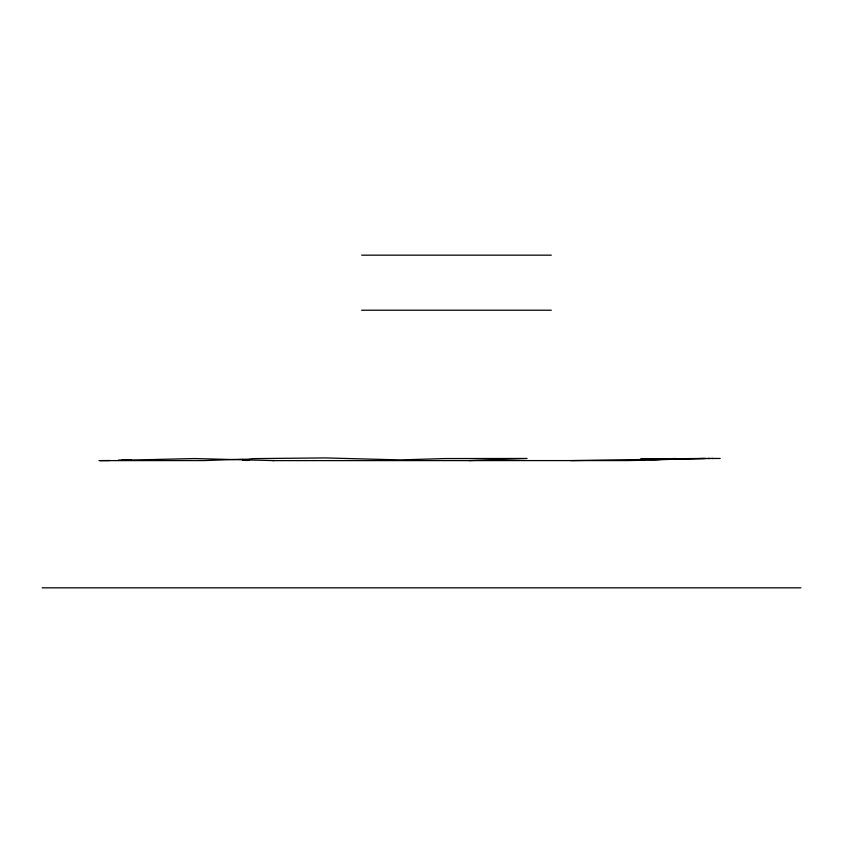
<?xml version="1.0" encoding="UTF-8"?>
<svg xmlns="http://www.w3.org/2000/svg" width="843" height="843" viewBox="0 0 843 843"><rect width="100%" height="100%" fill="white"/><g stroke="black" fill="none" stroke-linecap="round" stroke-linejoin="round"><path stroke-width="1.26" d="M676.529 459.14L655.654 459.899L640.743 458.971L704.6 458.466M121.792 460.257L194.575 458.55L273.88 460.615M688.868 458.697L706.128 458.476M109.875 460.531L100.117 460.615M468.866 460.615L527.075 458.466L445.167 458.55L400.225 459.899L325.113 457.918L253.416 458.613L242.152 459.741L246.62 460.52L249.496 459.941L242.858 459.182L204.533 460.573L98.947 460.615M709.88 458.466L570.637 460.615M708.152 458.466L713.167 458.466M675.285 458.466L650.438 460.109L628.183 460.573L272.816 460.615M361.636 255.166L551.301 255.166M361.636 310.213L551.301 310.213M711.64 458.466L720.217 458.466M42.15 587.834L800.85 587.834M131.487 459.741A102.298 1.17 -2.4 0 1 118.452 460.099M676.065 459.224A49.01 2.624 -4.1 0 1 688.257 458.782"/></g></svg>
